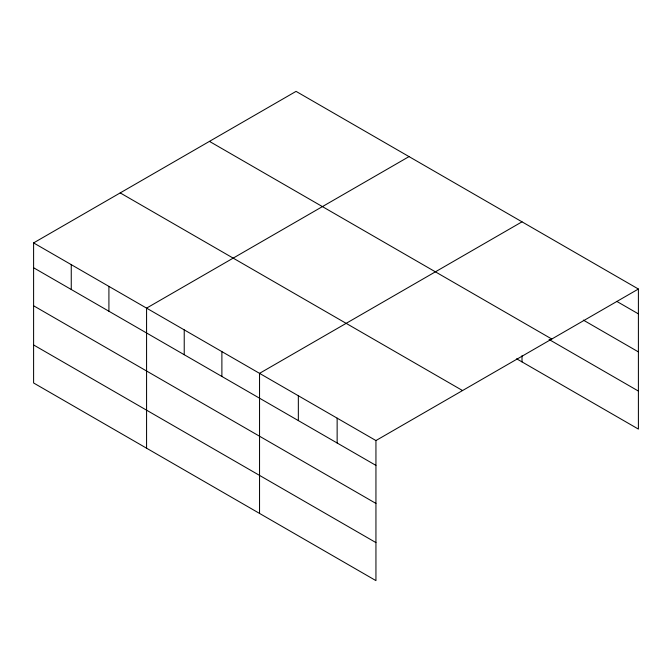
<?xml version="1.0" encoding="UTF-8"?>
<svg xmlns="http://www.w3.org/2000/svg" width="672" height="672" viewBox="0 0 672 672"><rect width="100%" height="100%" fill="white"/><g stroke="black" fill="none" stroke-linecap="round" stroke-linejoin="round"><path stroke-width="1.01" d="M516.625 358.789L638.4 429.089L638.4 289.027L296.058 91.375L33.6 242.911L33.6 382.973L375.942 580.625L375.942 440.555L33.6 242.911M409.03 156.601L146.572 308.129L146.572 448.199M522.001 221.827L259.543 373.355L259.543 513.425M375.942 440.555L638.4 289.027M616.745 301.367L638.4 313.874M583.363 320.116L638.4 351.893M209.446 141.38L551.788 339.032M549.074 339.494L638.4 391.07M120.212 192.906L462.554 390.55M33.6 267.758L375.942 465.402M33.6 305.777L375.942 503.429M33.6 344.954L375.942 542.598M522.001 355.723L522.001 361.889M337.142 418.152L337.142 442.999M298.343 395.758L298.343 420.605M221.886 351.616L221.886 376.463M184.229 329.876L184.229 354.715M108.914 286.39L108.914 311.237M71.257 264.65L71.257 289.498"/></g></svg>
